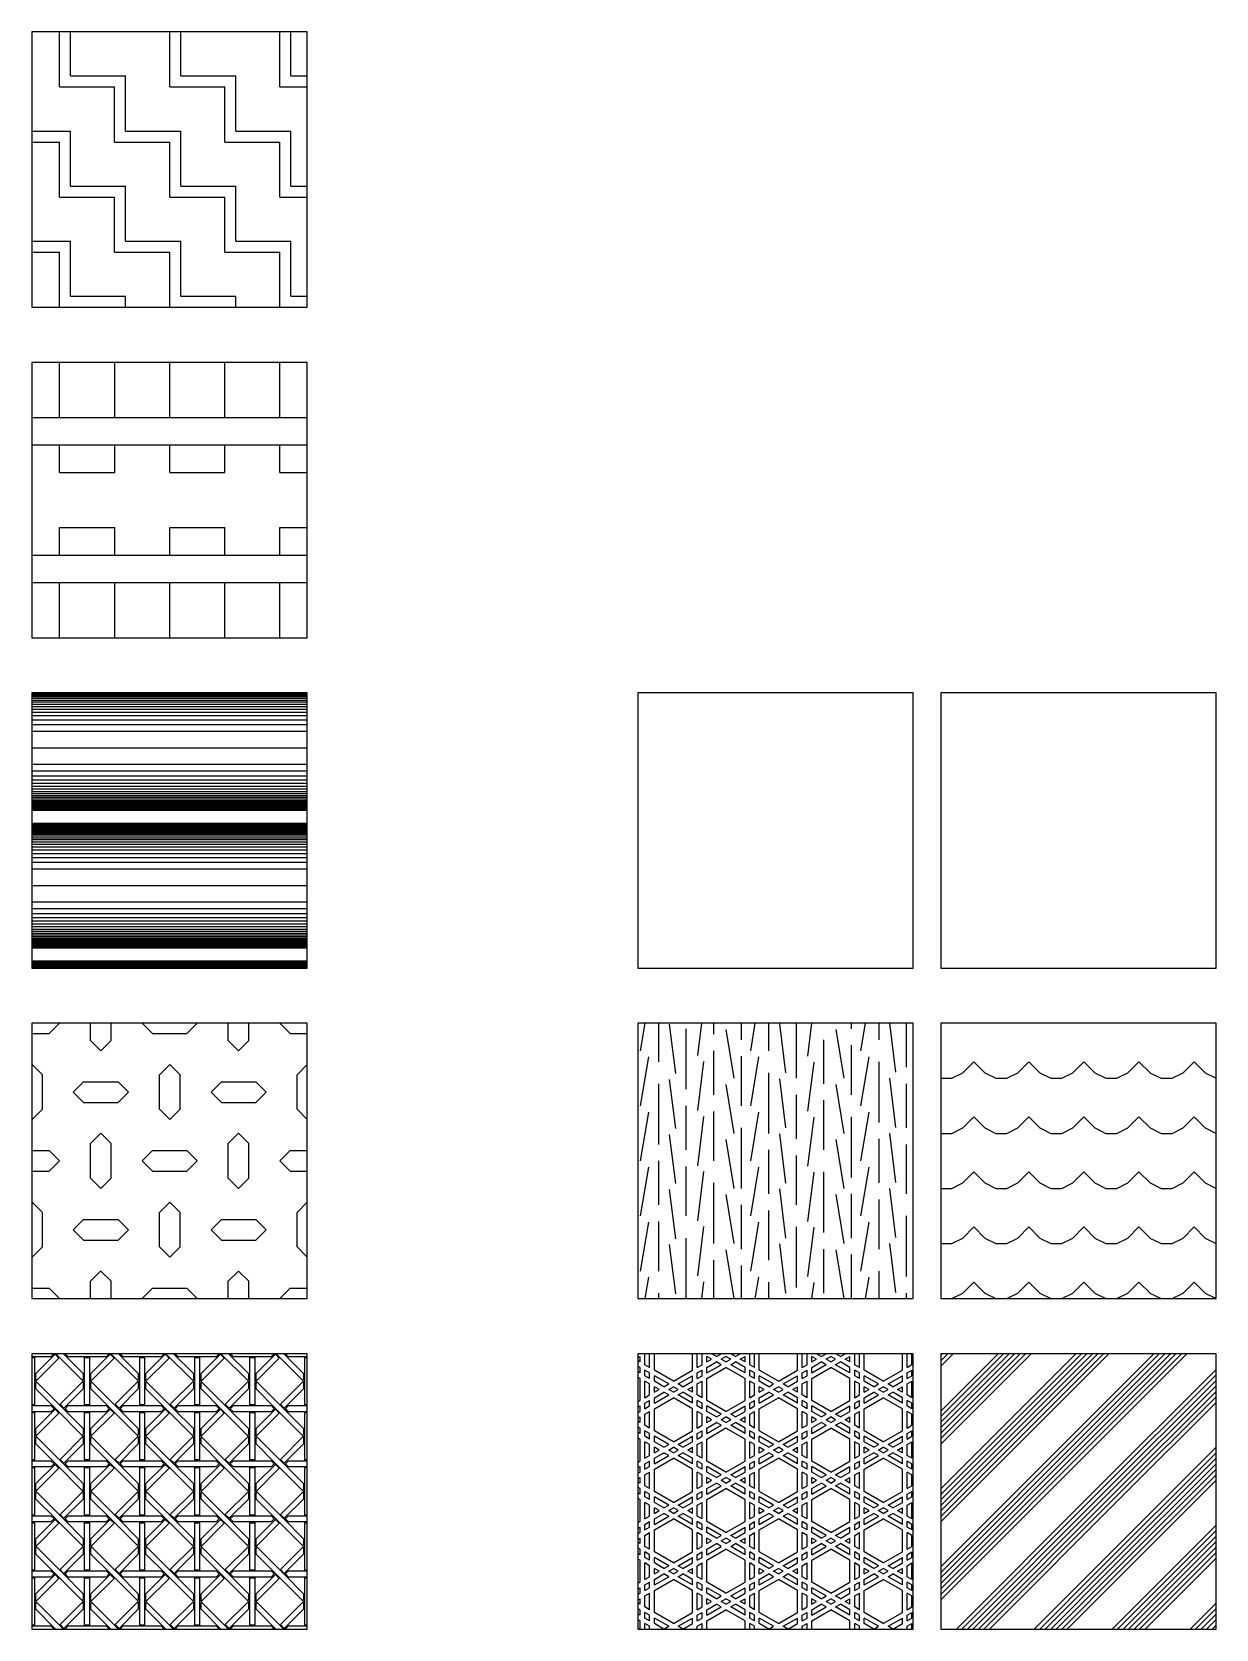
# Model space of a CAD drawing. Extents: x 0 to 176, y 0 to 59.
# Drawn here: x 110 to 131.5, y 30 to 59 of the extents above; entities that cross this region are included whole.
import ezdxf

# ---------------------------------------------------------------- set-up
doc = ezdxf.new("R2010")
doc.units = 0
doc.header["$MEASUREMENT"] = 0
doc.layers.get('0').update_dxf_attribs({"linetype": 'CONTINUOUS'})

msp = doc.modelspace()

# ---------------------------------------------------------------- hatches: boundary and pattern name
h = msp.add_hatch()
h.set_pattern_fill('CS36', color=256, scale=0.1, style=0, pattern_type=2)
h.set_pattern_definition([(90, (104.5, 36), (-1, 1), [1, -1]), (0, (104.5, 36), (1, 1), [1, -1]), (0, (104.7, 36.2), (1, 1), [1, -1]), (90, (104.7, 36.2), (-1, 1), [1, -1])])
h.paths.add_polyline_path([(115, 59), (110, 59), (110, 54), (115, 54)])
h = msp.add_hatch()
h.set_pattern_fill('CS27', color=256, scale=0.1, style=0, pattern_type=2)
h.set_pattern_definition([(0, (104.5, 36.5), (0, 2.5), []), (0, (104.5, 37), (0, 2.5), []), (0, (104.5, 36), (0, 5), [1, -1]), (0, (104.5, 40), (0, 5), [1, -1]), (90, (104.5, 36), (-1, 6e-17), [0.5, -0.5, 2, -0.5, 0.5, -1])])
h.paths.add_polyline_path([(115, 53), (110, 53), (110, 48), (115, 48)])
h = msp.add_hatch()
h.set_pattern_fill('CS18', color=256, scale=0.1, style=0, pattern_type=2)
h.set_pattern_definition([(0, (104.5, 37.1313), (0, 2.5), []), (0, (104.5, 37.1306), (3.6, 2.5), []), (0, (104.5, 37.1284), (3.6, 2.5), []), (0, (104.5, 37.1248), (3.6, 2.5), []), (0, (104.5, 37.1198), (3.6, 2.5), []), (0, (104.5, 37.1132), (3.6, 2.5), []), (0, (104.5, 37.105), (3.6, 2.5), []), (0, (104.5, 37.0954), (3.6, 2.5), []), (0, (104.5, 37.0842), (3.6, 2.5), []), (0, (104.5, 37.0713), (3.6, 2.5), []), (0, (104.5, 37.0567), (3.6, 2.5), []), (0, (104.5, 37.0405), (3.6, 2.5), []), (0, (104.5, 37.0223), (3.6, 2.5), []), (0, (104.5, 37.002), (3.6, 2.5), []), (0, (104.5, 36.9798), (3.6, 2.5), []), (0, (104.5, 36.9553), (3.6, 2.5), []), (0, (104.5, 36.9284), (3.6, 2.5), []), (0, (104.5, 36.899), (3.6, 2.5), []), (0, (104.5, 36.8667), (3.6, 2.5), []), (0, (104.5, 36.831), (3.6, 2.5), []), (0, (104.5, 36.7918), (3.6, 2.5), []), (0, (104.5, 36.7483), (3.6, 2.5), []), (0, (104.5, 36.6998), (3.6, 2.5), []), (0, (104.5, 36.645), (3.6, 2.5), []), (0, (104.5, 36.5825), (3.6, 2.5), []), (0, (104.5, 36.5096), (3.6, 2.5), []), (0, (104.5, 36.42), (3.6, 2.5), []), (0, (104.5, 36.2998), (3.6, 2.5), []), (0, (104.5, 36), (3.6, 2.5), []), (0, (104.5, 35.7002), (3.6, 2.5), []), (0, (104.5, 35.58), (3.6, 2.5), []), (0, (104.5, 35.4904), (3.6, 2.5), []), (0, (104.5, 35.4175), (3.6, 2.5), []), (0, (104.5, 35.355), (3.6, 2.5), []), (0, (104.5, 35.3002), (3.6, 2.5), []), (0, (104.5, 35.2517), (3.6, 2.5), []), (0, (104.5, 35.2082), (3.6, 2.5), []), (0, (104.5, 35.169), (3.6, 2.5), []), (0, (104.5, 35.1333), (3.6, 2.5), []), (0, (104.5, 35.101), (3.6, 2.5), []), (0, (104.5, 35.0716), (3.6, 2.5), []), (0, (104.5, 35.0447), (3.6, 2.5), []), (0, (104.5, 35.0202), (3.6, 2.5), []), (0, (104.5, 34.998), (3.6, 2.5), []), (0, (104.5, 34.9777), (3.6, 2.5), []), (0, (104.5, 34.9595), (3.6, 2.5), []), (0, (104.5, 34.9433), (3.6, 2.5), []), (0, (104.5, 34.9287), (3.6, 2.5), []), (0, (104.5, 34.9158), (3.6, 2.5), []), (0, (104.5, 34.9046), (3.6, 2.5), []), (0, (104.5, 34.895), (3.6, 2.5), []), (0, (104.5, 34.8868), (3.6, 2.5), []), (0, (104.5, 34.8802), (3.6, 2.5), []), (0, (104.5, 34.8752), (3.6, 2.5), []), (0, (104.5, 34.8716), (3.6, 2.5), []), (0, (104.5, 34.8694), (3.6, 2.5), []), (0, (104.5, 34.8687), (0, 2.5), [])])
h.paths.add_polyline_path([(115, 47), (110, 47), (110, 42), (115, 42)])
h = msp.add_hatch()
h.set_pattern_fill('CHKDL', color=256, style=0, pattern_type=2)
h.set_pattern_definition([(45, (104.5, 36), (2e-16, 2.5), [0.26517, -1.5026]), (0, (104.6875, 36.1875), (1.25, 1.25), [0.625, -1.875]), (315, (105.3125, 36.1875), (2.5, -7e-16), [0.26517, -1.5026]), (225, (105.5, 36), (-4e-16, -2.5), [0.26517, -1.5026]), (0, (104.6875, 35.8125), (1.25, 1.25), [0.625, -1.875]), (315, (104.5, 36), (2.5, -7e-16), [0.26517, -1.5026]), (90, (106.0625, 35.6875), (-1.25, 1.25), [0.625, -1.875]), (45, (106.0625, 36.3125), (2e-16, 2.5), [0.26517, -1.5026]), (45, (106.25, 35.5), (2e-16, 2.5), [0.26517, -1.5026]), (90, (106.4375, 35.6875), (-1.25, 1.25), [0.625, -1.875]), (315, (106.0625, 35.6875), (2.5, -7e-16), [0.26517, -1.5026]), (315, (106.25, 36.5), (2.5, -7e-16), [0.26517, -1.5026])])
h.paths.add_polyline_path([(115, 41), (110, 41), (110, 36), (115, 36)])
h = msp.add_hatch()
h.set_pattern_fill('TURF', color=256, style=0, pattern_type=2)
h.set_pattern_definition([(80.5377, (105.05, 36.5), (-4e-13, 1), [0.9, -11.265515]), (99.4623, (104.75, 36), (4e-13, 1), [0.9, -11.265515]), (82.875, (106.1, 36.5), (-9e-12, 1), [0.9, -15.213526]), (97.125, (105.7, 36), (9e-12, 1), [0.9, -15.213526]), (90, (104.88, 36.2), (0.5, 1), [1.1, -0.4, 0.9, -0.3, 0.8, -0.3])])
h.paths.add_polyline_path([(126, 41), (121, 41), (121, 36), (126, 36)])
h = msp.add_hatch()
h.set_pattern_fill('WATER2', color=256, style=0, pattern_type=2)
h.set_pattern_definition([(0, (104.5, 36), (0, 1), [0.2, -0.8]), (45, (104.9, 36.1), (1e-16, 1), [0.282843, -1.13137]), (135, (105.3, 36.1), (-1, 1e-16), [0.282843, -1.13137]), (26.565, (104.7, 36), (1, 8e-10), [0.2236, -2.012468]), (333.435, (105.3, 36.1), (1, -8e-10), [0.2236, -2.012468])])
h.paths.add_polyline_path([(131.5, 41), (126.5, 41), (126.5, 36), (131.5, 36)])
h = msp.add_hatch()
h.set_pattern_fill('WEAVE4', color=256, style=0, pattern_type=2)
h.set_pattern_definition([(45, (110.58, 24.01), (0, 1), [0.494975, -0.91924]), (45, (110.51, 24.08), (0, 1), [0.59397, -0.820244]), (135, (110.92, 24.51), (-1, 0), [0.692965, -0.72125]), (135, (110.93, 24.64), (-1, 0), [0.50912, -0.9051]), (225, (110.49, 24.92), (-1e-16, -1), [0.59397, -0.82024]), (225, (110.42, 24.99), (-1e-16, -1), [0.494975, -0.91924]), (315, (110.08, 24.49), (1, -2e-16), [0.692965, -0.72125]), (315, (110.07, 24.36), (1, -2e-16), [0.50912, -0.9051]), (270, (110.95, 24.93), (1, -1), [0.86, -0.14]), (0, (110.65, 24.95), (1, 1), [0.35, -0.65]), (135, (110.65, 24.95), (-1, 0), [0.07071, -1.3435]), (0, (110.95, 24.93), (1, 1), [0.05, -0.95]), (90, (110.05, 24.07), (-1, 1), [0.86, -0.14]), (225, (110.4, 25), (1, -1e-16), [0.07071, -1.3435]), (315, (110.35, 24.05), (1, -2e-16), [0.07071, -1.3435]), (180, (110.35, 24.05), (-1, -1), [0.35, -0.65]), (180, (110.05, 24.07), (-1, -1), [0.05, -0.95]), (180, (111, 24.05), (-1, -1), [0.35, -0.65]), (45, (110.6, 24), (-1, 0), [0.07071, -1.3435]), (0, (110, 24.95), (1, 1), [0.35, -0.65]), (0, (110, 24.93), (1, 1), [0.05, -0.95]), (180, (111, 24.07), (-1, -1), [0.05, -0.95]), (270, (110.93, 24.5), (1, -1), [0.14, -0.86]), (135, (110.49, 24.92), (-1, 0), [0.098995, -1.31522]), (315, (110.51, 24.08), (2e-16, 1), [0.098995, -1.31522]), (270, (110.93, 24.64), (1, -1), [0.11, -0.89]), (90, (110.07, 24.5), (-1, 1), [0.14, -0.86]), (63.435, (110.92, 24.51), (-1.000001, -1), [0.02236, -2.21371]), (90, (110.07, 24.36), (-1, 1), [0.11, -0.89]), (243.435, (110.08, 24.49), (1.000001, 1), [0.02236, -2.21371])])
h.paths.add_polyline_path([(115, 35), (110, 35), (110, 30), (115, 30)])
h = msp.add_hatch()
h.set_pattern_fill('PERS1', color=256, style=0, pattern_type=2)
h.set_pattern_definition([(30, (105.4526, 36.15), (8e-11, 1.1), [0.4, -0.1, 0.1, -0.3, 0.1, -0.1]), (30, (105.4526, 36.15), (8e-11, 1.1), [-0.7, 0.1, -0.3]), (30, (105.1062, 36.75), (8e-11, 1.1), [0.4, -0.1, 0.1, -0.3, 0.1, -0.1]), (30, (105.1062, 36.75), (8e-11, 1.1), [-0.7, 0.1, -0.3]), (30, (105.5392, 36.1), (8e-11, 1.1), [0.3, -0.3, 0.2, -0.3]), (30, (105.5392, 36.1), (8e-11, 1.1), [-0.4, 0.1, -0.4, 0.1, -0.1]), (30, (105.1062, 36.85), (8e-11, 1.1), [0.3, -0.3, 0.2, -0.3]), (30, (105.1062, 36.85), (8e-11, 1.1), [-0.4, 0.1, -0.4, 0.1, -0.1]), (90, (105.1062, 36.35), (-0.95263, 0.55), [0.4, -0.1, 0.1, -0.3, 0.1, -0.1]), (90, (105.1062, 36.35), (-0.95263, 0.55), [-0.7, 0.1, -0.3]), (90, (105.799, 36.35), (-0.95263, 0.55), [0.4, -0.1, 0.1, -0.3, 0.1, -0.1]), (90, (105.799, 36.35), (-0.95263, 0.55), [-0.7, 0.1, -0.3]), (90, (105.0196, 36.4), (-0.95263, 0.55), [0.3, -0.3, 0.2, -0.3]), (90, (105.0196, 36.4), (-0.95263, 0.55), [-0.4, 0.1, -0.4, 0.1, -0.1]), (90, (105.8856, 36.4), (-0.95263, 0.55), [0.3, -0.3, 0.2, -0.3]), (90, (105.8856, 36.4), (-0.95263, 0.55), [-0.4, 0.1, -0.4, 0.1, -0.1]), (150, (105.4526, 36.15), (-0.95263, -0.55), [0.4, -0.1, 0.1, -0.3, 0.1, -0.1]), (150, (105.4526, 36.15), (-0.95263, -0.55), [-0.7, 0.1, -0.3]), (150, (105.799, 36.75), (-0.95263, -0.55), [0.4, -0.1, 0.1, -0.3, 0.1, -0.1]), (150, (105.799, 36.75), (-0.95263, -0.55), [-0.7, 0.1, -0.3]), (150, (105.366, 36.1), (-0.95263, -0.55), [0.3, -0.3, 0.2, -0.3]), (150, (105.366, 36.1), (-0.95263, -0.55), [-0.4, 0.1, -0.4, 0.1, -0.1]), (150, (105.799, 36.85), (-0.95263, -0.55), [0.3, -0.3, 0.2, -0.3]), (150, (105.799, 36.85), (-0.95263, -0.55), [-0.4, 0.1, -0.4, 0.1, -0.1])])
h.paths.add_polyline_path([(126, 35), (121, 35), (121, 30), (126, 30)])
h = msp.add_hatch()
h.set_pattern_fill('PLASTIC', color=256, scale=5, style=0, pattern_type=2)
h.set_pattern_definition([(45, (104.5, 36), (1e-16, 1.414214), [5]), (45, (104.6, 36), (1e-16, 1.414214), [5]), (45, (104.7, 36), (1e-16, 1.414214), [5]), (45, (104.8, 36), (1e-16, 1.414214), [5]), (45, (104.9, 36), (1e-16, 1.414214), [5]), (45, (105, 36), (1e-16, 1.414214), [5]), (45, (105.1, 36), (1e-16, 1.414214), [5])])
h.paths.add_polyline_path([(131.5, 35), (126.5, 35), (126.5, 30), (131.5, 30)])

# ---------------------------------------------------------------- linework, layer by layer
for points in [[(110, 54), (115, 54), (115, 59), (110, 59)], [(110, 48), (115, 48), (115, 53), (110, 53)], [(110, 42), (115, 42), (115, 47), (110, 47)], [(121, 42), (126, 42), (126, 47), (121, 47)], [(126.5, 42), (131.5, 42), (131.5, 47), (126.5, 47)], [(110, 36), (115, 36), (115, 41), (110, 41)], [(121, 36), (126, 36), (126, 41), (121, 41)], [(126.5, 36), (131.5, 36), (131.5, 41), (126.5, 41)], [(110, 30), (115, 30), (115, 35), (110, 35)], [(121, 30), (126, 30), (126, 35), (121, 35)], [(126.5, 30), (131.5, 30), (131.5, 35), (126.5, 35)]]:
    msp.add_lwpolyline(points, close=True)

doc.saveas('drawing.dxf')
